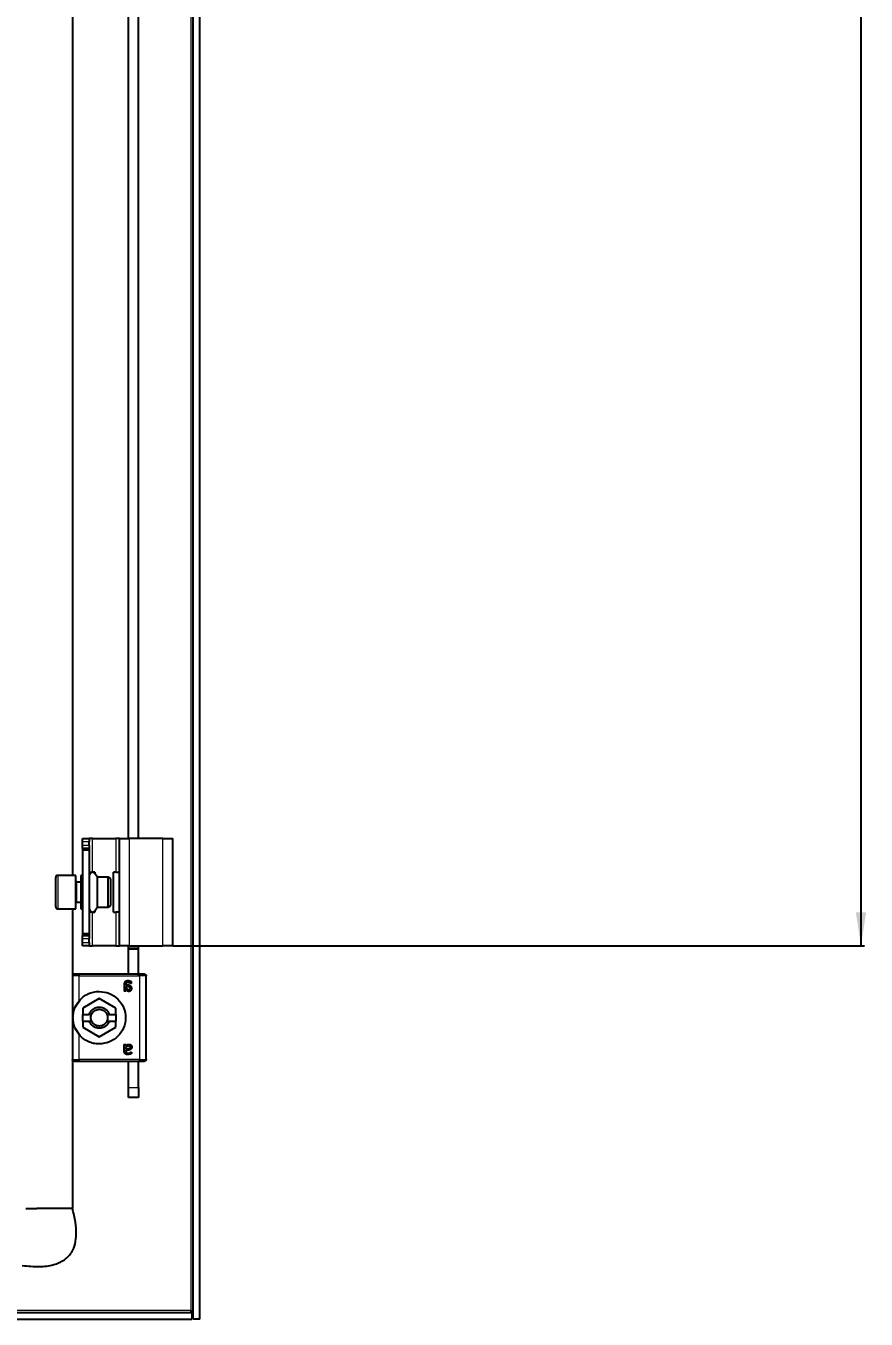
# Model space of a CAD drawing. Header units: millimetres. Extents: x -728 to 1909, y -1079 to 978.
# Drawn here: x 1657.5 to 1908.5, y -809.6 to -423.5 of the extents above; entities that cross this region are included whole.
import ezdxf

# ---------------------------------------------------------------- set-up
doc = ezdxf.new("R2010")
doc.units = ezdxf.units.MM
doc.layers.add('FORMAT', color=7, linetype='Continuous')
doc.styles.add('SLDTEXTSTYLE0', font='TXT', dxfattribs={"width": 0.75})
doc.dimstyles.new('SLDDIMSTYLE0', dxfattribs={"dimtxt": 20, "dimasz": 10, "dimexe": 0, "dimexo": 0.0625, "dimgap": 5, "dimtad": 2, "dimdec": 1, "dimrnd": 1e-09, "dimzin": 12, "dimdsep": 46, "dimtxsty": 'SLDTEXTSTYLE0', "dimsah": 1, "dimcen": 0.09, "dimadec": 0, "dimazin": 3, "dimtfac": 1, "dimtofl": 0, "dimtmove": 0, "dimatfit": 3, "dimfxl": 0, "dimfrac": 2, "dimtolj": 1, "dimtzin": 12, "dimarcsym": 0})

# ---------------------------------------------------------------- blocks, each defined once
blk = doc.blocks.new('_D_8')
at = {"layer": 'FORMAT'}
for p, q in [((1701.48, 633.91), (1907.98, 633.91)), ((1906.98, 633.91), (1906.98, -698.09)), ((1701.48, -698.09), (1907.98, -698.09))]:
    blk.add_line(p, q, dxfattribs=at)
for points in [[(1906.98, 633.91), (1905.44, 623.91), (1908.52, 623.91)], [(1906.98, -698.09), (1908.52, -688.09), (1905.44, -688.09)]]:
    blk.add_solid(points, dxfattribs=at)
at = {"layer": 'FORMAT', "insert": (1881.2, -61.65), "char_height": 20, "attachment_point": 1, "rotation": 90, "style": 'SLDTEXTSTYLE0'}
blk.add_mtext('1332', dxfattribs=at)

msp = doc.modelspace()

# ---------------------------------------------------------------- linework, layer by layer
at = {"color": 7, "linetype": 'Continuous', "lineweight": 25}
for p, q in [((1707.47, -809.59), (1707.47, 745.41)), ((1709.47, -809.59), (1709.47, 745.41)), ((1671.47, -357.27), (1671.47, -677.09)), ((1688.17, -666.09), (1688.17, -357.59)), ((1691.17, -666.09), (1691.17, -357.59)), ((1674.47, -666.09), (1676.47, -666.09)), ((1674.47, -667.09), (1674.47, -666.09)), ((1674.47, -668.09), (1674.47, -667.09)), ((1676.47, -666.09), (1676.47, -667.09)), ((1677.47, -666.09), (1676.47, -666.09)), ((1676.47, -668.09), (1676.47, -667.09)), ((1677.47, -666.09), (1684.47, -666.09)), ((1685.47, -666.09), (1684.47, -666.09)), ((1685.47, -666.09), (1688.47, -666.09)), ((1685.47, -698.09), (1685.47, -666.09)), ((1698.47, -666.09), (1688.47, -666.09)), ((1698.47, -666.09), (1701.47, -666.09)), ((1701.47, -698.09), (1701.47, -666.09)), ((1674.47, -669.09), (1674.47, -668.09)), ((1676.47, -669.09), (1674.47, -669.09)), ((1674.47, -669.09), (1674.47, -669.59)), ((1676.47, -669.59), (1674.47, -669.59)), ((1674.47, -669.59), (1674.47, -694.59)), ((1676.47, -668.09), (1676.47, -669.09)), ((1676.47, -669.09), (1676.47, -669.59)), ((1676.47, -669.59), (1676.47, -694.59)), ((1666.47, -684.34), (1666.47, -677.69)), ((1672.47, -677.09), (1667.07, -677.09)), ((1672.47, -684.65), (1672.47, -677.09)), ((1673.97, -679.09), (1672.72, -679.09)), ((1674.47, -677.09), (1673.97, -677.09)), ((1673.97, -677.09), (1673.97, -678.3)), ((1673.97, -678.3), (1673.97, -687.09)), ((1676.47, -676.09), (1677.47, -676.09)), ((1678.17, -676.09), (1677.47, -676.09)), ((1678.17, -676.09), (1678.17, -676.54)), ((1682.11, -677.59), (1678.97, -677.59)), ((1678.97, -686.59), (1678.97, -677.59)), ((1682.97, -678.09), (1682.11, -677.59)), ((1682.11, -686.59), (1682.11, -677.59)), ((1682.97, -686.09), (1682.97, -678.09)), ((1683.77, -688.09), (1683.77, -676.09)), ((1684.47, -676.09), (1683.77, -676.09)), ((1684.47, -676.09), (1685.47, -676.09)), ((1666.47, -686.49), (1666.47, -684.34)), ((1667.07, -687.09), (1672.47, -687.09)), ((1671.47, -687.09), (1671.47, -706.92)), ((1672.47, -687.09), (1672.47, -684.65)), ((1672.72, -685.09), (1673.97, -685.09)), ((1673.97, -687.09), (1674.47, -687.09)), ((1678.97, -686.59), (1682.11, -686.59)), ((1682.11, -686.59), (1682.97, -686.09)), ((1677.47, -688.09), (1676.47, -688.09)), ((1677.47, -688.09), (1678.17, -688.09)), ((1678.17, -687.64), (1678.17, -688.09)), ((1683.77, -688.09), (1684.47, -688.09)), ((1685.47, -688.09), (1684.47, -688.09)), ((1676.47, -694.59), (1674.47, -694.59)), ((1674.47, -694.59), (1674.47, -695.09)), ((1676.47, -694.59), (1676.47, -695.09)), ((1674.47, -695.09), (1676.47, -695.09)), ((1674.47, -696.09), (1674.47, -695.09)), ((1674.47, -697.09), (1674.47, -696.09)), ((1674.47, -698.09), (1674.47, -697.09)), ((1676.47, -698.09), (1674.47, -698.09)), ((1676.47, -695.09), (1676.47, -696.09)), ((1676.47, -697.09), (1676.47, -696.09)), ((1676.47, -697.09), (1676.47, -698.09)), ((1676.47, -698.09), (1677.47, -698.09)), ((1684.47, -698.09), (1677.47, -698.09)), ((1684.47, -698.09), (1685.47, -698.09)), ((1688.47, -698.09), (1685.47, -698.09)), ((1688.17, -698.55), (1688.17, -698.09)), ((1688.17, -699.05), (1688.17, -698.55)), ((1688.47, -698.09), (1698.47, -698.09)), ((1691.17, -698.55), (1691.17, -698.09)), ((1691.17, -699.05), (1691.17, -698.55)), ((1701.47, -698.09), (1698.47, -698.09)), ((1688.17, -699.05), (1691.17, -699.05)), ((1688.17, -706.59), (1688.17, -699.05)), ((1691.17, -706.89), (1691.17, -699.05)), ((1691.47, -706.59), (1673.47, -706.59)), ((1692.07, -706.59), (1691.82, -706.59)), ((1671.47, -707.09), (1671.47, -732.09)), ((1686.92, -709.63), (1686.92, -711.5)), ((1687.44, -709.89), (1687.44, -709.67)), ((1687.82, -709.89), (1687.44, -709.89)), ((1687.44, -710.24), (1687.87, -710.24)), ((1687.44, -710.83), (1687.44, -710.24)), ((1693.47, -732.09), (1693.47, -707.09)), ((1672.3, -716.47), (1673.81, -714.21)), ((1679.47, -713.88), (1674.52, -716.73)), ((1684.42, -716.73), (1679.47, -713.88)), ((1687.37, -711.5), (1687.37, -711.22)), ((1674.52, -716.73), (1674.52, -718.59)), ((1684.42, -718.59), (1684.42, -716.73)), ((1674.52, -718.59), (1676.49, -718.59)), ((1674.52, -720.59), (1674.52, -718.59)), ((1674.52, -720.59), (1674.52, -722.45)), ((1674.52, -720.59), (1676.49, -720.59)), ((1677.18, -718.59), (1676.49, -718.59)), ((1676.49, -720.59), (1677.18, -720.59)), ((1682.46, -718.59), (1681.77, -718.59)), ((1681.77, -720.59), (1682.46, -720.59)), ((1682.46, -718.59), (1684.42, -718.59)), ((1682.46, -720.59), (1684.42, -720.59)), ((1684.42, -718.59), (1684.42, -720.59)), ((1684.42, -722.45), (1684.42, -720.59)), ((1673.81, -724.97), (1672.3, -722.72)), ((1674.52, -722.45), (1679.47, -725.31)), ((1679.47, -725.31), (1684.42, -722.45)), ((1686.92, -729.55), (1686.92, -727.68)), ((1687.37, -727.68), (1687.37, -727.96)), ((1687.44, -728.94), (1687.44, -728.36)), ((1687.87, -728.94), (1687.44, -728.94)), ((1687.82, -729.3), (1687.44, -729.3)), ((1687.44, -729.3), (1687.44, -729.52)), ((1671.47, -732.27), (1671.47, -776.59)), ((1673.47, -732.59), (1691.47, -732.59)), ((1688.17, -740.39), (1688.17, -732.59)), ((1691.17, -740.39), (1691.17, -732.59)), ((1691.82, -732.59), (1692.07, -732.59)), ((1688.17, -743.39), (1688.17, -740.39)), ((1691.17, -740.39), (1691.17, -743.39)), ((1691.17, -743.39), (1688.17, -743.39)), ((1660.9, -776.59), (1660.84, -776.59)), ((1668.04, -776.59), (1660.9, -776.59)), ((1668.19, -776.59), (1668.04, -776.59)), ((1670.5, -776.59), (1668.19, -776.59)), ((1671.47, -776.59), (1670.5, -776.59)), ((1706.87, -806.99), (1707.07, -807.59)), ((917.77, -807.59), (1707.17, -807.59)), ((917.77, -809.59), (1707.17, -809.59)), ((1707.17, -807.59), (1707.17, -809.59)), ((1709.47, -809.59), (1707.47, -809.59))]:
    msp.add_line(p, q, dxfattribs=at)
at = {"color": 8, "linetype": 'Continuous', "lineweight": 18}
for p, q in [((1706.87, 742.81), (1706.87, -806.99)), ((1676.47, -667.09), (1674.47, -667.09)), ((1677.47, -676.09), (1677.47, -666.09)), ((1684.47, -666.09), (1684.47, -676.09)), ((1688.47, -698.09), (1688.47, -666.09)), ((1698.47, -698.09), (1698.47, -666.09)), ((1674.47, -668.09), (1676.47, -668.09)), ((1667.07, -677.09), (1667.07, -684.65)), ((1672.72, -679.09), (1672.72, -685.09)), ((1667.07, -684.65), (1667.07, -687.09)), ((1677.47, -698.09), (1677.47, -688.09)), ((1684.47, -688.09), (1684.47, -698.09)), ((1676.47, -696.09), (1674.47, -696.09)), ((1674.47, -697.09), (1676.47, -697.09)), ((1691.17, -698.55), (1688.17, -698.55)), ((1673.47, -714.53), (1673.47, -707.09)), ((1673.47, -707.09), (1691.47, -707.09)), ((1691.47, -707.09), (1691.47, -732.09)), ((1673.47, -732.09), (1673.47, -724.65)), ((1679.47, -722.09), (1679.47, -722.74)), ((1691.47, -732.09), (1673.47, -732.09)), ((1688.17, -740.39), (1691.17, -740.39)), ((1706.87, -806.99), (1611.52, -806.99))]:
    msp.add_line(p, q, dxfattribs=at)
at = {"color": 7, "linetype": 'Continuous', "lineweight": 25}
for centre, radius, start, end in [((1667.07, -677.69), 0.6, 90, 180), ((1672.72, -678.84), 0.25, 180, 270), ((1667.07, -686.49), 0.6, 180, 270), ((1672.72, -685.34), 0.25, 90, 180)]:
    msp.add_arc(centre, radius, start, end, dxfattribs=at)
for points, knots in [([(1678.97, -677.59), (1678.8, -677.44), (1678.45, -677.13), (1678.26, -676.56), (1677.89, -676.26), (1677.56, -676.13), (1677.19, -676.16), (1676.85, -676.35), (1676.6, -676.71), (1676.52, -677.01), (1676.47, -677.16)], [0, 0, 0, 0, 0.1856756, 0.3710252, 0.4669372, 0.5621716, 0.6563466, 0.7515528, 0.8738418, 1, 1, 1, 1]), ([(1676.47, -687.02), (1676.52, -687.17), (1676.6, -687.47), (1676.85, -687.83), (1677.19, -688.02), (1677.56, -688.06), (1677.89, -687.93), (1678.26, -687.62), (1678.45, -687.05), (1678.8, -686.74), (1678.97, -686.59)], [0, 0, 0, 0, 0.126158, 0.248447, 0.343653, 0.437828, 0.533063, 0.628975, 0.814324, 1, 1, 1, 1]), ([(1688.03, -708.59), (1687.88, -708.6), (1687.65, -708.61), (1687.37, -708.7), (1687.19, -708.82), (1687.05, -708.99), (1686.93, -709.26), (1686.92, -709.49), (1686.92, -709.63)], [0, 0, 0, 0, 0.250089, 0.382495, 0.500259, 0.622163, 0.750133, 1, 1, 1, 1]), ([(1687.44, -709.67), (1687.45, -709.58), (1687.45, -709.44), (1687.51, -709.27), (1687.59, -709.16), (1687.69, -709.08), (1687.82, -709.03), (1687.95, -709.01), (1688.04, -709), (1688.08, -709)], [0, 0, 0, 0, 0.250023, 0.382539, 0.499802, 0.620838, 0.749652, 0.874777, 1, 1, 1, 1]), ([(1689.21, -710.81), (1689.2, -710.73), (1689.2, -710.57), (1689.1, -710.35), (1688.94, -710.18), (1688.68, -710.01), (1688.29, -709.9), (1687.98, -709.89), (1687.82, -709.89)], [0, 0, 0, 0, 0.125049, 0.249886, 0.370856, 0.49982, 0.749609, 1, 1, 1, 1]), ([(1687.87, -710.24), (1687.98, -710.24), (1688.16, -710.25), (1688.38, -710.31), (1688.53, -710.4), (1688.62, -710.51), (1688.67, -710.63), (1688.68, -710.72), (1688.68, -710.77)], [0, 0, 0, 0, 0.279652, 0.500248, 0.629485, 0.750186, 0.875763, 1, 1, 1, 1]), ([(1689.09, -709.09), (1689.09, -709.03), (1689.09, -708.95), (1689.03, -708.86), (1688.89, -708.77), (1688.56, -708.64), (1688.24, -708.61), (1688.03, -708.59)], [0, 0, 0, 0, 0.124693, 0.187182, 0.249773, 0.500039, 1, 1, 1, 1]), ([(1688.08, -709), (1688.24, -709.02), (1688.48, -709.05), (1688.74, -709.17), (1688.86, -709.24), (1688.93, -709.29), (1688.97, -709.29), (1688.99, -709.3)], [0, 0, 0, 0, 0.4987, 0.749508, 0.874949, 0.946783, 1, 1, 1, 1]), ([(1688.99, -709.3), (1689, -709.3), (1689.02, -709.29), (1689.03, -709.28), (1689.05, -709.27), (1689.07, -709.25), (1689.08, -709.21), (1689.09, -709.17), (1689.09, -709.12), (1689.09, -709.1), (1689.09, -709.09)], [0, 0, 0, 0, 0.128825, 0.180169, 0.243397, 0.36986, 0.499864, 0.749649, 0.843476, 1, 1, 1, 1]), ([(1686.92, -711.5), (1686.92, -711.51), (1686.92, -711.53), (1686.93, -711.55), (1686.96, -711.57), (1687.03, -711.59), (1687.1, -711.59), (1687.14, -711.59)], [0, 0, 0, 0, 0.124881, 0.183376, 0.250934, 0.500336, 1, 1, 1, 1]), ([(1687.14, -711.59), (1687.19, -711.59), (1687.26, -711.59), (1687.33, -711.57), (1687.36, -711.55), (1687.37, -711.53), (1687.37, -711.51), (1687.37, -711.5)], [0, 0, 0, 0, 0.499718, 0.749437, 0.810587, 0.875078, 1, 1, 1, 1]), ([(1687.37, -711.22), (1687.5, -711.33), (1687.68, -711.5), (1687.96, -711.61), (1688.12, -711.65), (1688.21, -711.65), (1688.25, -711.65)], [0, 0, 0, 0, 0.499113, 0.749325, 0.874665, 1, 1, 1, 1]), ([(1688.17, -711.24), (1688.09, -711.23), (1687.95, -711.22), (1687.69, -711.09), (1687.54, -710.93), (1687.44, -710.83)], [0, 0, 0, 0, 0.249939, 0.499864, 1, 1, 1, 1]), ([(1688.68, -710.77), (1688.67, -710.83), (1688.67, -710.93), (1688.6, -711.05), (1688.54, -711.12), (1688.46, -711.18), (1688.36, -711.22), (1688.26, -711.24), (1688.2, -711.24), (1688.17, -711.24)], [0, 0, 0, 0, 0.249168, 0.373635, 0.49939, 0.619394, 0.749656, 0.87477, 1, 1, 1, 1]), ([(1688.25, -711.65), (1688.37, -711.64), (1688.55, -711.63), (1688.78, -711.55), (1688.93, -711.45), (1689.06, -711.32), (1689.18, -711.11), (1689.2, -710.93), (1689.21, -710.81)], [0, 0, 0, 0, 0.25007, 0.379181, 0.500499, 0.62417, 0.750842, 1, 1, 1, 1]), ([(1673.47, -724.65), (1673.19, -724.27), (1672.62, -723.52), (1672.06, -722.27), (1671.71, -720.99), (1671.58, -719.59), (1671.71, -718.19), (1672.06, -716.91), (1672.62, -715.66), (1673.19, -714.91), (1673.47, -714.53)], [0, 0, 0, 0, 0.125762, 0.25037, 0.375307, 0.500139, 0.62481, 0.749763, 0.874888, 1, 1, 1, 1]), ([(1686.92, -727.68), (1686.92, -727.67), (1686.92, -727.65), (1686.93, -727.64), (1686.96, -727.61), (1687.03, -727.59), (1687.1, -727.59), (1687.14, -727.59)], [0, 0, 0, 0, 0.124884, 0.1863766, 0.2509142, 0.5003223, 1, 1, 1, 1]), ([(1688.03, -730.59), (1687.95, -730.59), (1687.81, -730.59), (1687.58, -730.55), (1687.37, -730.48), (1687.19, -730.36), (1687.05, -730.19), (1686.93, -729.92), (1686.92, -729.7), (1686.92, -729.55)], [0, 0, 0, 0, 0.1252554, 0.2504368, 0.3830659, 0.5004929, 0.622629, 0.7502495, 1, 1, 1, 1]), ([(1687.14, -727.59), (1687.19, -727.59), (1687.25, -727.59), (1687.32, -727.61), (1687.34, -727.62), (1687.36, -727.64), (1687.37, -727.66), (1687.37, -727.67), (1687.37, -727.68)], [0, 0, 0, 0, 0.499162, 0.644242, 0.749698, 0.813605, 0.875217, 1, 1, 1, 1]), ([(1687.37, -727.96), (1687.5, -727.85), (1687.68, -727.68), (1688, -727.55), (1688.17, -727.54), (1688.25, -727.53)], [0, 0, 0, 0, 0.499364, 0.749701, 1, 1, 1, 1]), ([(1687.44, -728.36), (1687.54, -728.25), (1687.69, -728.1), (1687.92, -727.98), (1688.06, -727.95), (1688.13, -727.95), (1688.17, -727.94)], [0, 0, 0, 0, 0.4997651, 0.7495043, 0.8747708, 1, 1, 1, 1]), ([(1687.44, -729.52), (1687.45, -729.56), (1687.45, -729.65), (1687.47, -729.78), (1687.51, -729.91), (1687.59, -730.02), (1687.69, -730.1), (1687.86, -730.17), (1687.99, -730.18), (1688.08, -730.18)], [0, 0, 0, 0, 0.125295, 0.250514, 0.383518, 0.50035, 0.621938, 0.750243, 1, 1, 1, 1]), ([(1689.21, -728.38), (1689.21, -728.42), (1689.21, -728.49), (1689.18, -728.65), (1689.1, -728.83), (1688.94, -729.01), (1688.68, -729.18), (1688.29, -729.28), (1687.98, -729.29), (1687.82, -729.3)], [0, 0, 0, 0, 0.0626366, 0.1252782, 0.2500723, 0.3748405, 0.4999941, 0.7496958, 1, 1, 1, 1]), ([(1688.68, -728.42), (1688.68, -728.46), (1688.67, -728.55), (1688.62, -728.68), (1688.53, -728.78), (1688.38, -728.87), (1688.16, -728.93), (1687.98, -728.94), (1687.87, -728.94)], [0, 0, 0, 0, 0.124446, 0.249795, 0.37, 0.499734, 0.719932, 1, 1, 1, 1]), ([(1688.17, -727.94), (1688.23, -727.95), (1688.33, -727.95), (1688.45, -728), (1688.54, -728.06), (1688.6, -728.13), (1688.65, -728.22), (1688.68, -728.32), (1688.68, -728.38), (1688.68, -728.42)], [0, 0, 0, 0, 0.2496231, 0.3771401, 0.499734, 0.6227303, 0.7498125, 0.8748762, 1, 1, 1, 1]), ([(1688.25, -727.53), (1688.37, -727.54), (1688.55, -727.55), (1688.78, -727.64), (1688.93, -727.73), (1689.06, -727.86), (1689.18, -728.07), (1689.2, -728.26), (1689.21, -728.38)], [0, 0, 0, 0, 0.25007, 0.379559, 0.500499, 0.624556, 0.750843, 1, 1, 1, 1]), ([(1689.09, -730.1), (1689.09, -730.12), (1689.09, -730.18), (1689.08, -730.26), (1689.03, -730.32), (1688.89, -730.41), (1688.56, -730.54), (1688.24, -730.57), (1688.03, -730.59)], [0, 0, 0, 0, 0.0626863, 0.1251726, 0.1876279, 0.2501847, 0.5003136, 1, 1, 1, 1]), ([(1688.08, -730.18), (1688.25, -730.17), (1688.55, -730.14), (1688.82, -729.93), (1688.97, -729.89), (1688.99, -729.89)], [0, 0, 0, 0, 0.498852, 0.946609, 1, 1, 1, 1]), ([(1688.99, -729.89), (1689, -729.89), (1689.02, -729.89), (1689.03, -729.9), (1689.05, -729.91), (1689.07, -729.94), (1689.09, -730), (1689.09, -730.05), (1689.09, -730.1)], [0, 0, 0, 0, 0.13107, 0.182437, 0.243796, 0.371388, 0.500442, 1, 1, 1, 1]), ([(1656.47, -793.59), (1658.2, -793.76), (1661.34, -794.06), (1665.67, -793.55), (1669.1, -792.12), (1671.31, -789.81), (1672.4, -787.04), (1672.72, -783.99), (1672.42, -780.43), (1671.81, -777.94), (1671.47, -776.59)], [0, 0, 0, 0, 0.176713, 0.320911, 0.440308, 0.54837, 0.6374, 0.738878, 0.858543, 1, 1, 1, 1]), ([(1657.58, -776.59), (1657.61, -776.59), (1657.7, -776.59), (1658.16, -776.59), (1658.45, -776.59)], [0, 0, 0, 0, 0.356727, 1, 1, 1, 1]), ([(1707.17, -807.59), (1707.12, -807.59), (1707.07, -807.53), (1706.97, -807.3), (1706.92, -807.15), (1706.87, -806.99)], [0, 0, 0, 0, 0.5, 0.5, 1, 1, 1, 1]), ([(1707.17, -807.91), (1707.22, -808.04), (1707.41, -808.6), (1707.45, -809.16), (1707.47, -809.59)], [0, 0, 0, 0, 0.2265409, 1, 1, 1, 1])]:
    msp.add_open_spline(points, degree=3, knots=knots, dxfattribs=at)
for points in [[(1671.97, -706.59), (1671.91, -706.6), (1671.78, -706.61), (1671.61, -706.73), (1671.5, -706.89), (1671.48, -707.03), (1671.47, -707.09)], [(1673.47, -706.59), (1673.28, -706.59), (1672.88, -706.59), (1672.39, -706.59), (1672.04, -706.59), (1672, -706.59), (1671.97, -706.59)], [(1692.97, -706.59), (1692.95, -706.59), (1692.91, -706.59), (1692.56, -706.59), (1692.06, -706.59), (1691.67, -706.59), (1691.47, -706.59)], [(1692.97, -706.59), (1693.04, -706.6), (1693.17, -706.61), (1693.34, -706.73), (1693.45, -706.89), (1693.47, -707.03), (1693.47, -707.09)], [(1673.47, -714.53), (1673.87, -714.12), (1674.66, -713.29), (1676.14, -712.42), (1677.77, -711.85), (1678.9, -711.78), (1679.47, -711.74)], [(1679.47, -711.74), (1680.5, -711.86), (1682.56, -712.1), (1685.17, -713.91), (1686.92, -716.51), (1687.53, -719.59), (1686.92, -722.68), (1685.17, -725.27), (1682.56, -727.09), (1680.5, -727.32), (1679.47, -727.44)], [(1676.49, -718.59), (1676.62, -718.29), (1676.88, -717.69), (1677.61, -716.99), (1678.49, -716.54), (1679.47, -716.39), (1680.46, -716.54), (1681.34, -716.99), (1682.06, -717.69), (1682.33, -718.29), (1682.46, -718.59)], [(1677.18, -718.59), (1677.3, -718.38), (1677.53, -717.95), (1678.09, -717.47), (1678.75, -717.15), (1679.23, -717.11), (1679.47, -717.09)], [(1679.47, -717.09), (1679.72, -717.11), (1680.2, -717.15), (1680.86, -717.47), (1681.42, -717.95), (1681.65, -718.38), (1681.77, -718.59)], [(1679.47, -722.74), (1679.15, -722.71), (1678.49, -722.65), (1677.61, -722.19), (1676.88, -721.5), (1676.62, -720.89), (1676.49, -720.59)], [(1677.18, -720.59), (1677.12, -720.43), (1677, -720.11), (1676.96, -719.59), (1677, -719.08), (1677.12, -718.75), (1677.18, -718.59)], [(1679.47, -722.09), (1679.23, -722.07), (1678.75, -722.03), (1678.09, -721.71), (1677.53, -721.23), (1677.3, -720.8), (1677.18, -720.59)], [(1682.46, -720.59), (1682.33, -720.89), (1682.06, -721.5), (1681.34, -722.19), (1680.46, -722.65), (1679.8, -722.71), (1679.47, -722.74)], [(1681.77, -720.59), (1681.65, -720.8), (1681.42, -721.23), (1680.86, -721.71), (1680.2, -722.03), (1679.72, -722.07), (1679.47, -722.09)], [(1681.77, -718.59), (1681.82, -718.75), (1681.94, -719.08), (1681.99, -719.59), (1681.94, -720.11), (1681.82, -720.43), (1681.77, -720.59)], [(1679.47, -727.44), (1678.9, -727.41), (1677.77, -727.33), (1676.14, -726.76), (1674.66, -725.89), (1673.87, -725.07), (1673.47, -724.65)], [(1671.97, -732.59), (1671.91, -732.58), (1671.78, -732.57), (1671.61, -732.45), (1671.5, -732.29), (1671.48, -732.16), (1671.47, -732.09)], [(1671.97, -732.59), (1672, -732.59), (1672.04, -732.59), (1672.39, -732.59), (1672.88, -732.59), (1673.28, -732.59), (1673.47, -732.59)], [(1691.47, -732.59), (1691.67, -732.59), (1692.06, -732.59), (1692.56, -732.59), (1692.91, -732.59), (1692.95, -732.59), (1692.97, -732.59)], [(1693.47, -732.09), (1693.47, -732.16), (1693.45, -732.29), (1693.34, -732.45), (1693.17, -732.57), (1693.04, -732.58), (1692.97, -732.59)], [(1658.45, -776.59), (1658.78, -776.59), (1659.42, -776.59), (1660.37, -776.59), (1660.84, -776.59)]]:
    msp.add_open_spline(points, degree=3, dxfattribs=at)
at = {"color": 8, "linetype": 'Continuous', "lineweight": 18}
for points in [[(1673.47, -706.59), (1673.47, -706.6), (1673.47, -706.61), (1673.47, -706.73), (1673.47, -706.89), (1673.47, -707.03), (1673.47, -707.09)], [(1691.47, -707.09), (1691.47, -707.03), (1691.47, -706.89), (1691.47, -706.73), (1691.47, -706.61), (1691.47, -706.6), (1691.47, -706.59)], [(1673.47, -707.09), (1673.21, -707.09), (1672.69, -707.09), (1672.03, -707.09), (1671.56, -707.09), (1671.5, -707.09), (1671.47, -707.09)], [(1693.47, -707.09), (1693.44, -707.09), (1693.38, -707.09), (1692.92, -707.09), (1692.26, -707.09), (1691.74, -707.09), (1691.47, -707.09)], [(1671.47, -732.09), (1671.5, -732.09), (1671.56, -732.09), (1672.03, -732.09), (1672.69, -732.09), (1673.21, -732.09), (1673.47, -732.09)], [(1673.47, -732.09), (1673.47, -732.16), (1673.47, -732.29), (1673.47, -732.45), (1673.47, -732.57), (1673.47, -732.58), (1673.47, -732.59)], [(1691.47, -732.59), (1691.47, -732.58), (1691.47, -732.57), (1691.47, -732.45), (1691.47, -732.29), (1691.47, -732.16), (1691.47, -732.09)], [(1691.47, -732.09), (1691.74, -732.09), (1692.26, -732.09), (1692.92, -732.09), (1693.38, -732.09), (1693.44, -732.09), (1693.47, -732.09)]]:
    msp.add_open_spline(points, degree=3, dxfattribs=at)

# ---------------------------------------------------------------- dimensions: what is measured, and where the dimension line sits
at = {"layer": 'FORMAT'}
dim = msp.add_linear_dim(base=(1906.98, -698.09), p1=(1701.47, 633.91), p2=(1701.47, -698.09), angle=90, dimstyle='SLDDIMSTYLE0', dxfattribs=at)
dim.commit()
dim.dimension.update_dxf_attribs({"geometry": '_D_8', "text_midpoint": (1906.98, -32.09), "dimtype": 160})

doc.saveas('drawing.dxf')
